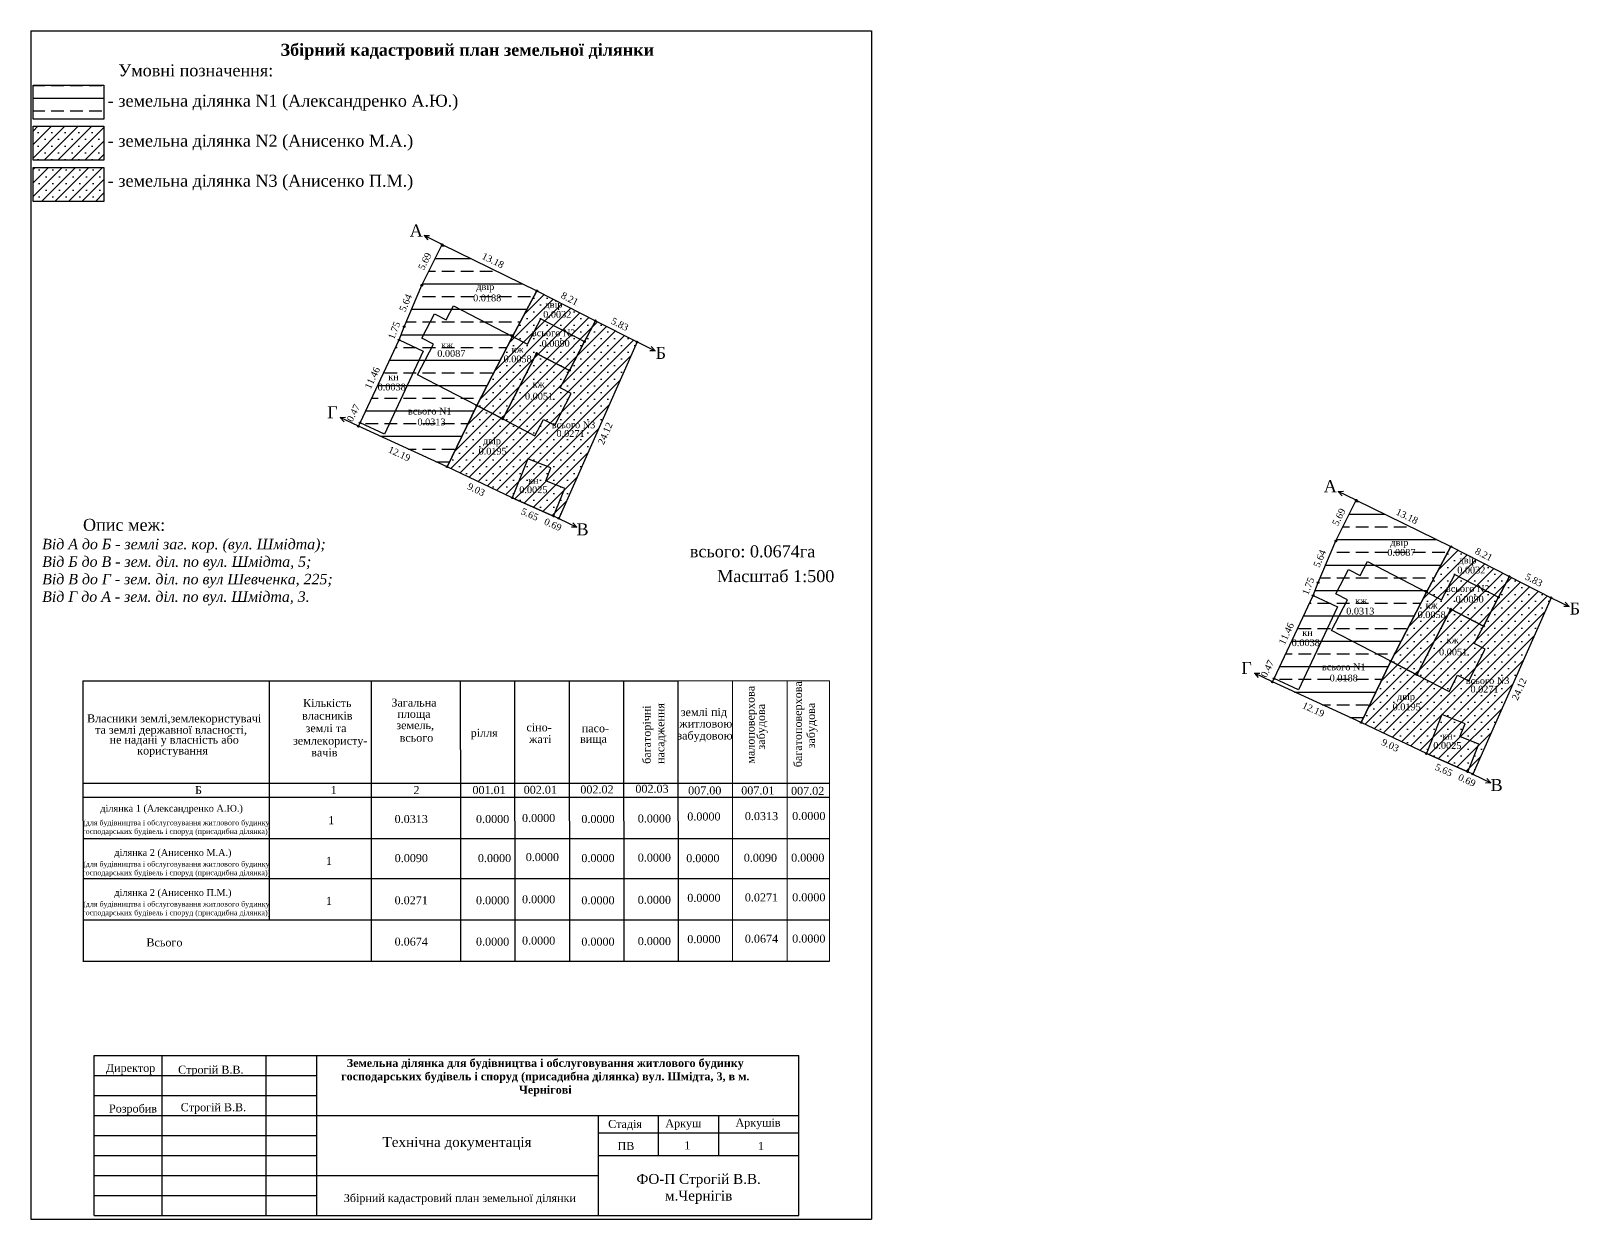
# Model space of a CAD drawing. Header units: millimetres. Extents: x 4212310 to 4215390, y 5701546 to 5702524.
# Drawn here: x 4212862.2 to 4213249, y 5701546 to 5701843 of the extents above; entities that cross this region are included whole.
import ezdxf
from ezdxf.enums import TextEntityAlignment as Align

# ---------------------------------------------------------------- set-up
doc = ezdxf.new("R2010")
doc.units = ezdxf.units.MM
for name, color, linetype in [('$PARCCEN', 1, 'Continuous'), ('20000', 7, 'Continuous'), ('D_Line1', 7, 'Continuous'), ('SC007', 7, 'Continuous'), ('межа', 7, 'Continuous')]:
    doc.layers.add(name, color=color, linetype=linetype)
doc.layers.add('КП', color=7, linetype='Continuous', lineweight=9)
doc.layers.add('ПВ', color=7, linetype='Continuous', lineweight=9)
doc.styles.add('grad', font='timesbd.ttf')
doc.styles.add('ROMANT', font='times.ttf')
doc.styles.get("Standard").update_dxf_attribs({"font": 'times.ttf'})
doc.styles.add('style1', font='times.ttf')
pattern_1 = [(45, (-228.3789, 63.9243), (-1.6837980227, 1.6837980227), []), (45, (-226.695, 63.9243), (-1.6837980227, 1.6837980227), [0, -2.38125])]

# ---------------------------------------------------------------- blocks, each defined once
blk = doc.blocks.new('SYMBOL20000')
at = {"layer": 'SC007'}
blk.add_circle((0, 0), 0.4, dxfattribs=at)

msp = doc.modelspace()

# ---------------------------------------------------------------- hatches: boundary and pattern name
at = {"layer": '$PARCCEN'}
h = msp.add_hatch(dxfattribs=at)
h.set_pattern_fill('BRASS', color=3, style=0)
h.set_pattern_definition([(0, (-3835.948, 6993.747), (0, 6.35), []), (0, (-3835.948, 6996.922), (0, 6.35), [3.175, -1.5875])])
h.paths.add_polyline_path([(4212862.77, 5701829.43), (4212862.77, 5701820.94), (4212880.48, 5701820.94), (4212880.48, 5701829.43)])
h = msp.add_hatch(dxfattribs=at)
h.set_pattern_fill('SACNCR', color=6, style=0)
h.set_pattern_definition([(45, (-3835.948, 6993.7472), (-1.6837980227, 1.6837980227), []), (45, (-3834.2642, 6993.7472), (-1.6837980227, 1.6837980227), [0, -2.38125])])
h.paths.add_polyline_path([(4212880.48, 5701810.64), (4212880.48, 5701819.13), (4212862.77, 5701819.13), (4212862.77, 5701810.64)])
h = msp.add_hatch(dxfattribs=at)
h.set_pattern_fill('SACNCR', color=2, style=0)
h.paths.add_polyline_path([(4212880.48, 5701800.33), (4212880.48, 5701808.82), (4212862.77, 5701808.82), (4212862.77, 5701800.33)])
h = msp.add_hatch(dxfattribs=at)
h.set_pattern_fill('BRASS', color=3, style=0)
h.set_pattern_definition([(0, (-228.379, 63.9243), (0, 6.35), []), (0, (-228.379, 67.0993), (0, 6.35), [3.175, -1.5875])])
h.paths.add_polyline_path([(4212964.97, 5701789.58), (4212988.64, 5701777.98), (4212982.55, 5701766.61), (4212973.61, 5701749.32), (4212966.21, 5701734.01), (4212944.05, 5701744.15), (4212944.47, 5701745), (4212954.22, 5701765.75), (4212955.48, 5701769.02), (4212959.9, 5701779.4)])
h.paths.add_polyline_path([(4212973.01, 5701777.09), (4212978.54, 5701777.09), (4212978.54, 5701780.49), (4212973.01, 5701780.49)], flags=24)
h.paths.add_polyline_path([(4212963.41, 5701761.04), (4212971.14, 5701761.04), (4212971.14, 5701763.62), (4212963.41, 5701763.62)], flags=24)
h.paths.add_polyline_path([(4212964.46, 5701763.32), (4212967.97, 5701763.32), (4212967.97, 5701765.01), (4212964.46, 5701765.01)], flags=24)
h.paths.add_polyline_path([(4212958.45, 5701743.91), (4212966.19, 5701743.91), (4212966.19, 5701746.5), (4212958.45, 5701746.5)], flags=24)
h.paths.add_polyline_path([(4212956.14, 5701746.61), (4212967.63, 5701746.61), (4212967.63, 5701749.19), (4212956.14, 5701749.19)], flags=24)
h.paths.add_polyline_path([(4212972.38, 5701774.91), (4212980.11, 5701774.91), (4212980.11, 5701777.49), (4212972.38, 5701777.49)], flags=24)
h.paths.add_polyline_path([(4212948.51, 5701752.64), (4212956.25, 5701752.64), (4212956.25, 5701755.22), (4212948.51, 5701755.22)], flags=24)
h.paths.add_polyline_path([(4212951.26, 5701755.35), (4212954.38, 5701755.35), (4212954.38, 5701757.05), (4212951.26, 5701757.05)], flags=24)
h = msp.add_hatch(dxfattribs=at)
h.set_pattern_fill('SACNCR', color=6, style=0)
h.set_pattern_definition(pattern_1)
h.paths.add_polyline_path([(4212988.64, 5701777.98), (4213003.27, 5701770.52), (4213000.54, 5701765.31), (4212996.81, 5701758.1), (4212988.6, 5701762.35), (4212980.12, 5701745.96), (4212973.61, 5701749.32), (4212982.55, 5701766.61)])
h.paths.add_polyline_path([(4212989.87, 5701770.81), (4212997.61, 5701770.81), (4212997.61, 5701773.39), (4212989.87, 5701773.39)], flags=24)
h.paths.add_polyline_path([(4212990.04, 5701772.66), (4212995.57, 5701772.66), (4212995.57, 5701776.07), (4212990.04, 5701776.07)], flags=24)
h.paths.add_polyline_path([(4212989.48, 5701763.53), (4212997.21, 5701763.53), (4212997.21, 5701766.11), (4212989.48, 5701766.11)], flags=24)
h.paths.add_polyline_path([(4212987.09, 5701766.18), (4212998.58, 5701766.18), (4212998.58, 5701768.77), (4212987.09, 5701768.77)], flags=24)
h.paths.add_polyline_path([(4212979.98, 5701759.66), (4212987.71, 5701759.66), (4212987.71, 5701762.24), (4212979.98, 5701762.24)], flags=24)
h.paths.add_polyline_path([(4212982.09, 5701762.22), (4212985.59, 5701762.22), (4212985.59, 5701763.91), (4212982.09, 5701763.91)], flags=24)
h = msp.add_hatch(dxfattribs=at)
h.set_pattern_fill('SACNCR', color=2, style=0)
h.set_pattern_definition(pattern_1)
h.paths.add_polyline_path([(4213003.27, 5701770.52), (4213013.67, 5701765.21), (4212994.1, 5701721.11), (4212992.84, 5701721.67), (4212982.51, 5701726.24), (4212966.21, 5701734.01), (4212973.61, 5701749.32), (4212980.12, 5701745.96), (4212988.6, 5701762.35), (4212996.81, 5701758.1), (4213000.54, 5701765.31)])
h.paths.add_polyline_path([(4212992.07, 5701743.19), (4213003.56, 5701743.19), (4213003.56, 5701745.77), (4212992.07, 5701745.77)], flags=24)
h.paths.add_polyline_path([(4212993.19, 5701741.03), (4213000.92, 5701741.03), (4213000.92, 5701743.61), (4212993.19, 5701743.61)], flags=24)
h.paths.add_polyline_path([(4212985.33, 5701750.33), (4212993.06, 5701750.33), (4212993.06, 5701752.92), (4212985.33, 5701752.92)], flags=24)
h.paths.add_polyline_path([(4212987.33, 5701753.53), (4212990.83, 5701753.53), (4212990.83, 5701755.23), (4212987.33, 5701755.23)], flags=24)
h.paths.add_polyline_path([(4212973.74, 5701736.6), (4212981.47, 5701736.6), (4212981.47, 5701739.18), (4212973.74, 5701739.18)], flags=24)
h.paths.add_polyline_path([(4212974.66, 5701738.55), (4212980.19, 5701738.55), (4212980.19, 5701741.95), (4212974.66, 5701741.95)], flags=24)
h.paths.add_polyline_path([(4212986.2, 5701729.51), (4212989.31, 5701729.51), (4212989.31, 5701731.21), (4212986.2, 5701731.21)], flags=24)
h.paths.add_polyline_path([(4212983.9, 5701726.95), (4212991.63, 5701726.95), (4212991.63, 5701729.54), (4212983.9, 5701729.54)], flags=24)
h = msp.add_hatch(dxfattribs=at)
h.set_pattern_fill('BRASS', color=3, style=0)
h.paths.add_polyline_path([(4213193.35, 5701725.66), (4213217.02, 5701714.06), (4213210.93, 5701702.69), (4213201.99, 5701685.4), (4213194.59, 5701670.08), (4213172.43, 5701680.23), (4213172.85, 5701681.07), (4213182.6, 5701701.83), (4213183.85, 5701705.09), (4213188.28, 5701715.47)])
h.paths.add_polyline_path([(4213201.39, 5701713.16), (4213206.92, 5701713.16), (4213206.92, 5701716.57), (4213201.39, 5701716.57)], flags=24)
h.paths.add_polyline_path([(4213200.79, 5701711.28), (4213208.52, 5701711.28), (4213208.52, 5701713.87), (4213200.79, 5701713.87)], flags=24)
h.paths.add_polyline_path([(4213192.84, 5701699.39), (4213196.35, 5701699.39), (4213196.35, 5701701.09), (4213192.84, 5701701.09)], flags=24)
h.paths.add_polyline_path([(4213190.52, 5701696.62), (4213198.25, 5701696.62), (4213198.25, 5701699.2), (4213190.52, 5701699.2)], flags=24)
h.paths.add_polyline_path([(4213184.52, 5701682.68), (4213196.01, 5701682.68), (4213196.01, 5701685.27), (4213184.52, 5701685.27)], flags=24)
h.paths.add_polyline_path([(4213186.4, 5701679.89), (4213194.13, 5701679.89), (4213194.13, 5701682.47), (4213186.4, 5701682.47)], flags=24)
h.paths.add_polyline_path([(4213176.89, 5701688.71), (4213184.62, 5701688.71), (4213184.62, 5701691.3), (4213176.89, 5701691.3)], flags=24)
h.paths.add_polyline_path([(4213179.64, 5701691.43), (4213182.76, 5701691.43), (4213182.76, 5701693.12), (4213179.64, 5701693.12)], flags=24)
h = msp.add_hatch(dxfattribs=at)
h.set_pattern_fill('SACNCR', color=6, style=0)
h.paths.add_polyline_path([(4213217.02, 5701714.06), (4213231.65, 5701706.59), (4213228.92, 5701701.39), (4213225.19, 5701694.18), (4213216.98, 5701698.43), (4213208.5, 5701682.03), (4213201.99, 5701685.4), (4213210.93, 5701702.69)])
h.paths.add_polyline_path([(4213218.25, 5701706.88), (4213225.98, 5701706.88), (4213225.98, 5701709.47), (4213218.25, 5701709.47)], flags=24)
h.paths.add_polyline_path([(4213218.42, 5701708.74), (4213223.95, 5701708.74), (4213223.95, 5701712.14), (4213218.42, 5701712.14)], flags=24)
h.paths.add_polyline_path([(4213217.86, 5701699.6), (4213225.59, 5701699.6), (4213225.59, 5701702.19), (4213217.86, 5701702.19)], flags=24)
h.paths.add_polyline_path([(4213215.47, 5701702.26), (4213226.96, 5701702.26), (4213226.96, 5701704.84), (4213215.47, 5701704.84)], flags=24)
h.paths.add_polyline_path([(4213208.36, 5701695.73), (4213216.09, 5701695.73), (4213216.09, 5701698.32), (4213208.36, 5701698.32)], flags=24)
h.paths.add_polyline_path([(4213210.47, 5701698.29), (4213213.97, 5701698.29), (4213213.97, 5701699.99), (4213210.47, 5701699.99)], flags=24)
h = msp.add_hatch(dxfattribs=at)
h.set_pattern_fill('SACNCR', color=2, style=0)
h.paths.add_polyline_path([(4213231.65, 5701706.59), (4213242.05, 5701701.29), (4213222.48, 5701657.19), (4213221.22, 5701657.75), (4213210.89, 5701662.32), (4213194.59, 5701670.08), (4213201.99, 5701685.4), (4213208.5, 5701682.03), (4213216.98, 5701698.43), (4213225.19, 5701694.18), (4213228.92, 5701701.39)])
h.paths.add_polyline_path([(4213220.45, 5701679.26), (4213231.94, 5701679.26), (4213231.94, 5701681.84), (4213220.45, 5701681.84)], flags=24)
h.paths.add_polyline_path([(4213221.57, 5701677.11), (4213229.3, 5701677.11), (4213229.3, 5701679.69), (4213221.57, 5701679.69)], flags=24)
h.paths.add_polyline_path([(4213213.71, 5701686.41), (4213221.44, 5701686.41), (4213221.44, 5701688.99), (4213213.71, 5701688.99)], flags=24)
h.paths.add_polyline_path([(4213215.71, 5701689.61), (4213219.21, 5701689.61), (4213219.21, 5701691.3), (4213215.71, 5701691.3)], flags=24)
h.paths.add_polyline_path([(4213202.12, 5701672.67), (4213209.85, 5701672.67), (4213209.85, 5701675.26), (4213202.12, 5701675.26)], flags=24)
h.paths.add_polyline_path([(4213203.04, 5701674.63), (4213208.57, 5701674.63), (4213208.57, 5701678.03), (4213203.04, 5701678.03)], flags=24)
h.paths.add_polyline_path([(4213214.58, 5701665.59), (4213217.69, 5701665.59), (4213217.69, 5701667.28), (4213214.58, 5701667.28)], flags=24)
h.paths.add_polyline_path([(4213212.28, 5701663.03), (4213220.01, 5701663.03), (4213220.01, 5701665.61), (4213212.28, 5701665.61)], flags=24)

# ---------------------------------------------------------------- linework, layer by layer
at = {"layer": '$PARCCEN', "color": 0, "linetype": 'ByBlock', "lineweight": -3}
msp.add_line((4212862.25, 5701545.96), (4213072.25, 5701545.96), dxfattribs=at)
at = {"layer": '$PARCCEN', "color": 0}
for points in [[(4212862.77, 5701829.43), (4212880.48, 5701829.43), (4212880.48, 5701820.94), (4212862.77, 5701820.94)], [(4212862.77, 5701819.13), (4212880.48, 5701819.13), (4212880.48, 5701810.64), (4212862.77, 5701810.64)], [(4212862.77, 5701808.82), (4212880.48, 5701808.82), (4212880.48, 5701800.33), (4212862.77, 5701800.33)]]:
    msp.add_lwpolyline(points, close=True, dxfattribs=at)
for p, q in [((4212960.46, 5701791.79), (4212961.79, 5701791.8)), ((4213018.18, 5701763), (4213016.85, 5701762.99)), ((4212939.54, 5701746.36), (4212940.87, 5701746.38)), ((4213188.84, 5701727.87), (4213190.17, 5701727.88)), ((4212998.61, 5701718.9), (4212997.28, 5701718.89)), ((4213246.56, 5701699.08), (4213245.23, 5701699.06)), ((4213167.92, 5701682.44), (4213169.25, 5701682.45)), ((4213226.99, 5701654.98), (4213225.66, 5701654.96))]:
    msp.add_line(p, q)
at = {"color": 0}
for p, q in [((4212964.97, 5701789.58), (4212960.46, 5701791.79)), ((4212960.46, 5701791.79), (4212961.44, 5701790.71)), ((4213013.67, 5701765.21), (4213018.18, 5701763)), ((4213018.18, 5701763), (4213017.19, 5701764.09)), ((4212939.54, 5701746.36), (4212940.52, 5701745.28)), ((4212944.05, 5701744.15), (4212939.54, 5701746.36)), ((4213188.84, 5701727.87), (4213189.82, 5701726.78)), ((4213193.35, 5701725.66), (4213188.84, 5701727.87)), ((4212994.1, 5701721.11), (4212998.61, 5701718.9)), ((4212998.61, 5701718.9), (4212997.63, 5701719.99)), ((4213242.05, 5701701.29), (4213246.56, 5701699.08)), ((4213246.56, 5701699.08), (4213245.57, 5701700.16)), ((4213172.43, 5701680.23), (4213167.92, 5701682.44)), ((4213167.92, 5701682.44), (4213168.9, 5701681.35)), ((4213222.48, 5701657.19), (4213226.99, 5701654.98)), ((4213226.99, 5701654.98), (4213226.01, 5701656.06))]:
    msp.add_line(p, q, dxfattribs=at)
at = {"color": 7, "linetype": 'Continuous'}
for p, q in [((4212875.23, 5701680.5), (4213023.9, 5701680.5)), ((4212875.23, 5701680.5), (4212875.25, 5701610.41)), ((4212921.8, 5701680.5), (4212921.8, 5701620.74)), ((4212947.29, 5701680.5), (4212947.29, 5701646.06)), ((4212969.5, 5701680.5), (4212969.54, 5701646.06)), ((4212983.1, 5701680.5), (4212983.18, 5701610.41)), ((4212996.7, 5701680.5), (4212996.78, 5701610.41)), ((4213010.3, 5701680.5), (4213010.38, 5701610.41)), ((4213023.9, 5701680.5), (4213023.98, 5701610.41)), ((4212875.24, 5701654.9), (4213061.75, 5701654.9)), ((4212875.24, 5701651.39), (4213061.75, 5701651.39)), ((4212947.29, 5701651.39), (4212947.29, 5701610.41)), ((4212969.54, 5701646.06), (4212969.58, 5701610.41))]:
    msp.add_line(p, q, dxfattribs=at)
at = {"linetype": 'Continuous'}
for p, q in [((4212875.24, 5701641.06), (4213061.75, 5701641.06)), ((4212875.25, 5701631.06), (4213061.75, 5701631.06)), ((4212875.24, 5701620.74), (4213061.75, 5701620.74)), ((4212875.24, 5701610.41), (4213061.75, 5701610.41))]:
    msp.add_line(p, q, dxfattribs=at)
for points in [[(4212973.61, 5701749.32, 0), (4212958.81, 5701756.97, 0), (4212962.81, 5701764.66, 0), (4212959.92, 5701766.16, 0), (4212963.07, 5701772.23, 0), (4212965.96, 5701770.73, 0), (4212967.79, 5701774.24, 0), (4212982.55, 5701766.61, 0), (4212973.61, 5701749.32, 0)], [(4212973.61, 5701749.32, 0), (4212980.12, 5701745.96, 0), (4212988.18, 5701741.78, 0), (4212990.29, 5701745.86, 0), (4212993.15, 5701744.38, 0), (4212997.24, 5701752.3, 0), (4212994.46, 5701753.74, 0), (4212996.81, 5701758.1, 0), (4213000.54, 5701765.31, 0), (4213003.27, 5701770.52, 0), (4213013.67, 5701765.21, 0), (4212994.1, 5701721.11, 0), (4212992.84, 5701721.67, 0), (4212995.64, 5701728.62, 0), (4212990.91, 5701730.52, 0), (4212992.18, 5701733.71, 0), (4212986.42, 5701736.01, 0), (4212982.51, 5701726.24, 0), (4212966.21, 5701734.01, 0), (4212973.61, 5701749.32, 0)], [(4212986.33, 5701764.66, 0), (4212989.6, 5701770.98, 0), (4213000.54, 5701765.31, 0), (4212996.81, 5701758.1, 0), (4212988.6, 5701762.35, 0), (4212980.12, 5701745.96, 0), (4212973.61, 5701749.32, 0), (4212982.55, 5701766.61, 0), (4212986.33, 5701764.66, 0)], [(4212944.47, 5701745, 0), (4212954.22, 5701765.75, 0), (4212960.28, 5701762.9, 0), (4212950.54, 5701742.15, 0), (4212944.47, 5701745, 0)], [(4212988.6, 5701762.35, 0), (4212980.12, 5701745.96, 0), (4212988.18, 5701741.78, 0), (4212990.29, 5701745.86, 0), (4212993.15, 5701744.38, 0), (4212997.24, 5701752.3, 0), (4212994.46, 5701753.74, 0), (4212996.81, 5701758.1, 0), (4212988.6, 5701762.35, 0)], [(4212992.84, 5701721.67, 0), (4212995.64, 5701728.62, 0), (4212990.91, 5701730.52, 0), (4212992.18, 5701733.71, 0), (4212986.42, 5701736.01, 0), (4212982.51, 5701726.24, 0), (4212992.84, 5701721.67, 0)], [(4213201.99, 5701685.4, 0), (4213187.19, 5701693.05, 0), (4213191.19, 5701700.73, 0), (4213188.29, 5701702.24, 0), (4213191.45, 5701708.31, 0), (4213194.34, 5701706.8, 0), (4213196.17, 5701710.32, 0), (4213210.93, 5701702.69, 0), (4213201.99, 5701685.4, 0)], [(4213201.99, 5701685.4, 0), (4213208.5, 5701682.03, 0), (4213216.56, 5701677.86, 0), (4213218.67, 5701681.93, 0), (4213221.52, 5701680.46, 0), (4213225.62, 5701688.38, 0), (4213222.84, 5701689.82, 0), (4213225.19, 5701694.18, 0), (4213228.92, 5701701.39, 0), (4213231.65, 5701706.59, 0), (4213242.05, 5701701.29, 0), (4213222.48, 5701657.19, 0), (4213221.22, 5701657.75, 0), (4213224.02, 5701664.7, 0), (4213219.29, 5701666.59, 0), (4213220.56, 5701669.78, 0), (4213214.8, 5701672.08, 0), (4213210.89, 5701662.32, 0), (4213194.59, 5701670.08, 0), (4213201.99, 5701685.4, 0)], [(4213214.71, 5701700.73, 0), (4213217.97, 5701707.05, 0), (4213228.92, 5701701.39, 0), (4213225.19, 5701694.18, 0), (4213216.98, 5701698.43, 0), (4213208.5, 5701682.03, 0), (4213201.99, 5701685.4, 0), (4213210.93, 5701702.69, 0), (4213214.71, 5701700.73, 0)], [(4213172.85, 5701681.07, 0), (4213182.6, 5701701.83, 0), (4213188.66, 5701698.98, 0), (4213178.92, 5701678.23, 0), (4213172.85, 5701681.07, 0)], [(4213216.98, 5701698.43, 0), (4213208.5, 5701682.03, 0), (4213216.56, 5701677.86, 0), (4213218.67, 5701681.93, 0), (4213221.52, 5701680.46, 0), (4213225.62, 5701688.38, 0), (4213222.84, 5701689.82, 0), (4213225.19, 5701694.18, 0), (4213216.98, 5701698.43, 0)], [(4213221.22, 5701657.75, 0), (4213224.02, 5701664.7, 0), (4213219.29, 5701666.59, 0), (4213220.56, 5701669.78, 0), (4213214.8, 5701672.08, 0), (4213210.89, 5701662.32, 0), (4213221.22, 5701657.75, 0)]]:
    msp.add_polyline3d(points, close=True)
at = {"layer": '20000'}
for points in [[(4212964.97, 5701789.58, 0), (4212988.64, 5701777.98, 0), (4212982.55, 5701766.61, 0), (4212973.61, 5701749.32, 0), (4212966.21, 5701734.01, 0), (4212944.05, 5701744.15, 0), (4212944.47, 5701745, 0), (4212954.22, 5701765.75, 0), (4212955.48, 5701769.02, 0), (4212959.9, 5701779.4, 0), (4212964.97, 5701789.58, 0)], [(4212964.97, 5701789.58, 0), (4212988.64, 5701777.98, 0), (4213003.27, 5701770.52, 0), (4213013.67, 5701765.21, 0), (4212994.1, 5701721.11, 0), (4212992.84, 5701721.67, 0), (4212982.51, 5701726.24, 0), (4212966.21, 5701734.01, 0), (4212944.05, 5701744.15, 0), (4212944.47, 5701745, 0), (4212954.22, 5701765.75, 0), (4212955.48, 5701769.02, 0), (4212959.9, 5701779.4, 0), (4212964.97, 5701789.58, 0)], [(4212988.64, 5701777.98, 0), (4213003.27, 5701770.52, 0), (4213000.54, 5701765.31, 0), (4212996.81, 5701758.1, 0), (4212988.6, 5701762.35, 0), (4212980.12, 5701745.96, 0), (4212973.61, 5701749.32, 0), (4212982.55, 5701766.61, 0), (4212988.64, 5701777.98, 0)], [(4213003.27, 5701770.52, 0), (4213013.67, 5701765.21, 0), (4212994.1, 5701721.11, 0), (4212992.84, 5701721.67, 0), (4212982.51, 5701726.24, 0), (4212966.21, 5701734.01, 0), (4212973.61, 5701749.32, 0), (4212980.12, 5701745.96, 0), (4212988.6, 5701762.35, 0), (4212996.81, 5701758.1, 0), (4213000.54, 5701765.31, 0), (4213003.27, 5701770.52, 0)], [(4213193.35, 5701725.66, 0), (4213217.02, 5701714.06, 0), (4213231.65, 5701706.59, 0), (4213242.05, 5701701.29, 0), (4213222.48, 5701657.19, 0), (4213221.22, 5701657.75, 0), (4213210.89, 5701662.32, 0), (4213194.59, 5701670.08, 0), (4213172.43, 5701680.23, 0), (4213172.85, 5701681.07, 0), (4213182.6, 5701701.83, 0), (4213183.85, 5701705.09, 0), (4213188.28, 5701715.47, 0), (4213193.35, 5701725.66, 0)], [(4213193.35, 5701725.66, 0), (4213217.02, 5701714.06, 0), (4213210.93, 5701702.69, 0), (4213201.99, 5701685.4, 0), (4213194.59, 5701670.08, 0), (4213172.43, 5701680.23, 0), (4213172.85, 5701681.07, 0), (4213182.6, 5701701.83, 0), (4213183.85, 5701705.09, 0), (4213188.28, 5701715.47, 0), (4213193.35, 5701725.66, 0)], [(4213217.02, 5701714.06, 0), (4213231.65, 5701706.59, 0), (4213228.92, 5701701.39, 0), (4213225.19, 5701694.18, 0), (4213216.98, 5701698.43, 0), (4213208.5, 5701682.03, 0), (4213201.99, 5701685.4, 0), (4213210.93, 5701702.69, 0), (4213217.02, 5701714.06, 0)], [(4213231.65, 5701706.59, 0), (4213242.05, 5701701.29, 0), (4213222.48, 5701657.19, 0), (4213221.22, 5701657.75, 0), (4213210.89, 5701662.32, 0), (4213194.59, 5701670.08, 0), (4213201.99, 5701685.4, 0), (4213208.5, 5701682.03, 0), (4213216.98, 5701698.43, 0), (4213225.19, 5701694.18, 0), (4213228.92, 5701701.39, 0), (4213231.65, 5701706.59, 0)]]:
    msp.add_polyline3d(points, close=True, dxfattribs=at)
at = {"layer": 'D_Line1'}
msp.add_line((4212933.69, 5701556.87), (4213004.08, 5701556.87), dxfattribs=at)
at = {"layer": 'межа'}
for p, q in [((4212862.25, 5701842.96), (4213072.25, 5701842.96)), ((4212862.25, 5701842.96), (4212862.25, 5701545.96)), ((4213072.25, 5701842.96), (4213072.25, 5701545.96)), ((4212878.03, 5701586.87), (4212933.69, 5701586.87)), ((4212878.03, 5701546.87), (4212878.03, 5701586.87)), ((4212895.03, 5701546.87), (4212895.03, 5701586.87)), ((4212921.03, 5701546.87), (4212921.03, 5701586.87)), ((4212933.69, 5701586.87), (4213054.08, 5701586.87)), ((4212933.69, 5701581.87), (4212933.69, 5701586.87)), ((4213054.08, 5701546.87), (4213054.08, 5701586.87)), ((4212878.03, 5701581.87), (4212933.69, 5701581.87)), ((4212933.69, 5701576.87), (4212933.69, 5701581.87)), ((4212878.03, 5701576.87), (4212933.69, 5701576.87)), ((4212933.69, 5701571.87), (4212933.69, 5701576.87)), ((4212878.03, 5701571.87), (4212933.69, 5701571.87)), ((4212933.69, 5701571.87), (4213004.08, 5701571.87)), ((4212933.69, 5701566.87), (4212933.69, 5701571.87)), ((4213004.08, 5701571.87), (4213054.08, 5701571.87)), ((4213004.08, 5701546.87), (4213004.08, 5701571.87)), ((4213019.08, 5701561.87), (4213019.08, 5701571.87)), ((4213034.08, 5701561.87), (4213034.08, 5701571.87)), ((4212878.03, 5701566.87), (4212933.69, 5701566.87)), ((4212933.69, 5701561.87), (4212933.69, 5701566.87)), ((4213003.99, 5701567.5), (4213053.99, 5701567.5)), ((4212878.03, 5701561.87), (4212933.69, 5701561.87)), ((4212933.69, 5701556.87), (4212933.69, 5701561.87)), ((4213004.08, 5701561.87), (4213054.08, 5701561.87)), ((4212878.03, 5701556.87), (4212933.69, 5701556.87)), ((4212933.69, 5701551.87), (4212933.69, 5701556.87)), ((4212878.03, 5701551.87), (4212933.69, 5701551.87)), ((4212933.69, 5701546.87), (4212933.69, 5701551.87)), ((4212878.03, 5701546.87), (4213054.08, 5701546.87))]:
    msp.add_line(p, q, dxfattribs=at)
at = {"layer": 'межа', "color": 0, "linetype": 'ByBlock', "lineweight": 18}
for p, q in [((4213061.75, 5701680.5), (4213023.9, 5701680.5)), ((4213037.54, 5701669.21), (4213037.54, 5701680.5)), ((4213051.19, 5701680.5), (4213051.19, 5701659.03)), ((4213061.75, 5701610.41), (4213061.75, 5701680.5)), ((4213037.54, 5701659.03), (4213037.54, 5701669.21)), ((4213051.19, 5701659.03), (4213051.19, 5701665.89)), ((4213037.54, 5701656.66), (4213037.54, 5701659.03)), ((4213051.19, 5701659.03), (4213051.19, 5701656.66)), ((4213037.54, 5701610.41), (4213037.54, 5701656.66))]:
    msp.add_line(p, q, dxfattribs=at)
msp.add_lwpolyline([(4213051.19, 5701656.66), (4213051.19, 5701642.25), (4213051.19, 5701610.41)], dxfattribs=at)

# ---------------------------------------------------------------- block references
at = {"layer": '20000', "xscale": 0.5, "yscale": 0.5, "zscale": 0.5}
for p in [(4212964.97, 5701789.58), (4212964.97, 5701789.58), (4212964.97, 5701789.58), (4212964.97, 5701789.58), (4212959.9, 5701779.4), (4212959.9, 5701779.4), (4212988.64, 5701777.98), (4212988.64, 5701777.98), (4212988.64, 5701777.98), (4212988.64, 5701777.98), (4213003.27, 5701770.52), (4213003.27, 5701770.52), (4213003.27, 5701770.52), (4213003.27, 5701770.52), (4212955.48, 5701769.02), (4212955.48, 5701769.02), (4212982.55, 5701766.61), (4212982.55, 5701766.61), (4212954.22, 5701765.75), (4212954.22, 5701765.75), (4212988.6, 5701762.35), (4212988.6, 5701762.35), (4213000.54, 5701765.31), (4213000.54, 5701765.31), (4213013.67, 5701765.21), (4213013.67, 5701765.21), (4212996.81, 5701758.1), (4212996.81, 5701758.1), (4212973.61, 5701749.32), (4212973.61, 5701749.32), (4212973.61, 5701749.32), (4212944.05, 5701744.15), (4212944.05, 5701744.15), (4212944.47, 5701745), (4212944.47, 5701745), (4212980.12, 5701745.96), (4212980.12, 5701745.96), (4212966.21, 5701734.01), (4212966.21, 5701734.01), (4212966.21, 5701734.01), (4212982.51, 5701726.24), (4212982.51, 5701726.24), (4213193.35, 5701725.66), (4213193.35, 5701725.66), (4213193.35, 5701725.66), (4213193.35, 5701725.66), (4212992.84, 5701721.67), (4212992.84, 5701721.67), (4212994.1, 5701721.11), (4212994.1, 5701721.11), (4213188.28, 5701715.47), (4213188.28, 5701715.47), (4213217.02, 5701714.06), (4213217.02, 5701714.06), (4213217.02, 5701714.06), (4213217.02, 5701714.06), (4213183.85, 5701705.09), (4213183.85, 5701705.09), (4213231.65, 5701706.59), (4213231.65, 5701706.59), (4213231.65, 5701706.59), (4213231.65, 5701706.59), (4213182.6, 5701701.83), (4213182.6, 5701701.83), (4213210.93, 5701702.69), (4213210.93, 5701702.69), (4213228.92, 5701701.39), (4213228.92, 5701701.39), (4213242.05, 5701701.29), (4213242.05, 5701701.29), (4213216.98, 5701698.43), (4213216.98, 5701698.43), (4213225.19, 5701694.18), (4213225.19, 5701694.18), (4213201.99, 5701685.4), (4213201.99, 5701685.4), (4213201.99, 5701685.4), (4213172.85, 5701681.07), (4213172.85, 5701681.07), (4213208.5, 5701682.03), (4213208.5, 5701682.03), (4213172.43, 5701680.23), (4213172.43, 5701680.23), (4213194.59, 5701670.08), (4213194.59, 5701670.08), (4213194.59, 5701670.08), (4213210.89, 5701662.32), (4213210.89, 5701662.32), (4213221.22, 5701657.75), (4213221.22, 5701657.75), (4213222.48, 5701657.19), (4213222.48, 5701657.19)]:
    msp.add_blockref('SYMBOL20000', p, dxfattribs=at)

# ---------------------------------------------------------------- texts
at = {"style": 'ROMANT'}
for s, p in [('А', (4212958.51, 5701793.07)), ('Б', (4213019.63, 5701762.48)), ('Г', (4212937.59, 5701747.64)), ('А', (4213186.89, 5701729.15)), ('В', (4213000.06, 5701718.38)), ('Б', (4213248, 5701698.56)), ('Г', (4213165.97, 5701683.72)), ('В', (4213228.44, 5701654.46))]:
    msp.add_text(s, height=3, dxfattribs=at).set_placement(p, align=Align.MIDDLE_CENTER)
for s, p in [('двір', (4212975.77, 5701779.04)), ('0.0188', (4212976.24, 5701776.22)), ('двір', (4212992.8, 5701774.61)), ('0.0032', (4212993.74, 5701772.12)), ('всього N2', (4212992.84, 5701767.49)), ('0.0087', (4212967.28, 5701762.35)), ('кж', (4212966.22, 5701764.45)), ('кж', (4212983.84, 5701763.35)), ('0.0058', (4212983.84, 5701760.97)), ('0.0038', (4212952.38, 5701753.95)), ('кн', (4212952.82, 5701756.48)), ('кж', (4212989.08, 5701754.66)), ('0.0051', (4212989.2, 5701751.65)), ('всього N1', (4212961.89, 5701747.92)), ('всього N3', (4212997.81, 5701744.5)), ('двір', (4212977.43, 5701740.5)), ('0.0195', (4212977.6, 5701737.91)), ('0.0025', (4212987.77, 5701728.27)), ('кн', (4212987.75, 5701730.64)), ('двір', (4213204.15, 5701715.11)), ('0.0087', (4213204.66, 5701712.6)), ('0.0032', (4213222.12, 5701708.2)), ('двір', (4213221.18, 5701710.69)), ('всього N2', (4213221.22, 5701703.57)), ('кж', (4213194.6, 5701700.52)), ('0.0058', (4213212.22, 5701697.04)), ('кж', (4213212.22, 5701699.42)), ('кн', (4213181.2, 5701692.56)), ('0.0038', (4213180.76, 5701690.03)), ('кж', (4213217.46, 5701690.74)), ('всього N1', (4213190.26, 5701683.99)), ('0.0051', (4213217.58, 5701687.72)), ('0.0188', (4213190.26, 5701681.2)), ('всього N3', (4213226.19, 5701680.57)), ('двір', (4213205.81, 5701676.57)), ('0.0195', (4213205.98, 5701673.99)), ('кн', (4213216.13, 5701666.72)), ('0.0025', (4213216.14, 5701664.34))]:
    msp.add_text(s, height=1.692).set_placement(p, align=Align.MIDDLE_CENTER)
for s, height, p in [('Кількість', 2, (4212936.29, 5701673.95)), ('Загальна', 2, (4212957.94, 5701674.06)), ('Власники землі,землекористувачі ', 2, (4212898.41, 5701670.11)), ('та землі державної власності,', 2, (4212897.26, 5701667.27)), ('власників', 2, (4212936.29, 5701670.81)), ('землі та', 2, (4212935.97, 5701667.68)), ('земель,', 2, (4212958.25, 5701668.42)), ('площа', 2, (4212957.94, 5701671.24)), ('сіно-', 2, (4212989.21, 5701667.89)), ('не надані у власність або ', 2, (4212898.41, 5701664.79)), ('землекористу-', 2, (4212937.02, 5701664.55)), ('всього', 2, (4212958.57, 5701665.28)), ('рiлля', 2, (4212975.49, 5701666.51)), ('жаті', 2, (4212989.49, 5701664.93)), ('вища', 2, (4213002.8, 5701665)), ('пасо-', 2, (4213003.28, 5701667.66)), ('  користування', 2, (4212896.87, 5701662.08)), ('вачів', 2, (4212935.55, 5701661.59)), ('Б', 2, (4212904.11, 5701652.19)), ('1', 2, (4212937.85, 5701652.19)), ('2', 2, (4212958.57, 5701652.19)), ('001.01', 2, (4212976.71, 5701652.2)), ('002.01', 2, (4212989.51, 5701652.26)), ('002.02', 2, (4213003.67, 5701652.35)), ('002.03', 2, (4213017.42, 5701652.52)), ('ділянка 1 (Александренко А.Ю.)', 1.694, (4212897.39, 5701647.8)), ('1', 2, (4212937.26, 5701644.67)), ('0.0313', 2, (4212957.26, 5701644.96)), ('0.0000', 2, (4212977.59, 5701644.96)), ('0.0000', 2, (4212989.09, 5701645.21)), ('0.0000', 2, (4213003.92, 5701644.96)), ('0.0000', 2, (4213018.01, 5701645.09)), ('ділянка 2 (Анисенко М.А.)', 1.694, (4212897.71, 5701636.74)), ('1', 2, (4212936.7, 5701634.49)), ('0.0090', 2, (4212957.28, 5701635.19)), ('0.0000', 2, (4212978.07, 5701635.19)), ('0.0000', 2, (4212990.03, 5701635.44)), ('0.0000', 2, (4213003.92, 5701635.19)), ('0.0000', 2, (4213018.01, 5701635.31)), ('ділянка 2 (Анисенко П.М.)', 1.694, (4212897.72, 5701626.74)), ('0.0000', 2, (4212989.09, 5701624.89)), ('0.0000', 2, (4213018.01, 5701624.76)), ('1', 2, (4212936.7, 5701624.49)), ('0.0271', 2, (4212957.26, 5701624.64)), ('0.0000', 2, (4212977.59, 5701624.64)), ('0.0000', 2, (4213003.92, 5701624.64)), ('Всього', 2, (4212895.6, 5701614.11)), ('0.0674', 2, (4212957.26, 5701614.31)), ('0.0000', 2, (4212977.59, 5701614.31)), ('0.0000', 2, (4212989.09, 5701614.56)), ('0.0000', 2, (4213003.92, 5701614.31)), ('0.0000', 2, (4213018.01, 5701614.44))]:
    msp.add_text(s, height=height).set_placement(p, align=Align.CENTER)
for s, p in [('багаторічні', (4213017.11, 5701667.06)), ('насадження', (4213020.51, 5701667.33))]:
    msp.add_text(s, height=2, rotation=90).set_placement(p, align=Align.CENTER)
at = {"color": 0, "ltscale": 0.3, "char_height": 3}
for s, insert, width, attachment_point, style in [('{\\fTimes New Roman|b1|i0|c204|p18;Збірний кадастровий план земельної ділянки}', (4212971.27, 5701839.74), 200, 2, 'grad'), ('{\\fTimes New Roman|b0|i0|c204|p18;Умовні позначення:}', (4212884.09, 5701834.61), 115.6585, 1, 'ROMANT'), ('{\\fTimes New Roman|b0|i0|c204|p18;- земельна ділянка \\fTimes New Roman|b0|i0|c0|p18;N\\fTimes New Roman|b0|i0|c204|p18;1 (Александренко А.Ю.)\\P\\P\\fTimes New Roman|b0|i0|c204|p34;- земельна ділянка \\fTimes New Roman|b0|i0|c0|p34;N\\fTimes New Roman|b0|i0|c204|p34;2 (Анисенко М.А.)\\P\\P- земельна ділянка \\fTimes New Roman|b0|i0|c0|p34;N3\\fTimes New Roman|b0|i0|c204|p34; (Анисенко П.М.)}', (4212881.43, 5701827.02), 200, 1, 'ROMANT'), ('{\\fTimes New Roman|b0|i0|c204|p18;         Опис меж:\\P\\fTimes New Roman|b0|i1|c204|p34;\\H0.875x;Від А до Б - землі заг. кор. (вул. Шмідта);\\PВід Б до В - зем. діл. по вул. Шмідта, 5;\\PВід В до Г - зем. діл. по вул Шевченка, 225;\\PВід Г до А - зем. діл. по вул. Шмідта, 3.}', (4212865.05, 5701721), 150, 1, 'ROMANT')]:
    msp.add_mtext(s, dxfattribs=dict(at, insert=insert, width=width, attachment_point=attachment_point, style=style))
at = {"ltscale": 0.3, "attachment_point": 2, "style": 'grad'}
for s, insert, char_height, width in [('\\P{\\fTimes New Roman|b0|i0|c204|p18;(для будівництва і обслуговування житлового будинку \\Pгосподарських будівель і споруд (присадибна ділянка))}', (4212898.57, 5701647.86), 1.3, 60), ('\\P{\\fTimes New Roman|b0|i0|c204|p18;(для будівництва і обслуговування житлового будинку \\Pгосподарських будівель і споруд (присадибна ділянка))}', (4212898.57, 5701637.53), 1.3, 60), ('\\P{\\fTimes New Roman|b0|i0|c204|p18;(для будівництва і обслуговування житлового будинку \\Pгосподарських будівель і споруд (присадибна ділянка))}', (4212898.58, 5701627.53), 1.3, 60), ('{\\fTimes New Roman|b1|i0|c204|p18;Земельна ділянка для будівництва і обслуговування житлового будинку господарських будівель і споруд (присадибна ділянка) вул. Шмідта, 3, в м. Чернігові}', (4212990.75, 5701585.97), 2, 110)]:
    msp.add_mtext(s, dxfattribs=dict(at, insert=insert, char_height=char_height, width=width))
at = {"layer": '20000'}
for s, rotation, p in [('5.69', 63.5, (4212960.64, 5701785.38)), ('13.18', 333.9, (4212977.68, 5701785.58)), ('8.21', 333, (4212996.86, 5701776.03)), ('5.64', 66.9, (4212955.85, 5701774.99)), ('1.75', 69, (4212952.98, 5701768.1)), ('5.83', 333, (4213009.38, 5701769.65)), ('11.46', 64.8, (4212947.54, 5701756.22)), ('0.47', 63.4, (4212942.78, 5701747.45)), ('24.12', 66.1, (4213005.72, 5701742.35)), ('12.19', 335.4, (4212954.3, 5701737.26)), ('9.03', 334.5, (4212973.5, 5701728.32)), ('5.65', 336.1, (4212986.87, 5701722.13)), ('5.69', 63.5, (4213189.02, 5701721.46)), ('0.69', 336.1, (4212992.66, 5701719.56)), ('13.18', 333.9, (4213206.06, 5701721.65)), ('5.64', 66.9, (4213184.23, 5701711.07)), ('8.21', 333, (4213225.24, 5701712.11)), ('1.75', 69, (4213181.36, 5701704.18)), ('5.83', 333, (4213237.76, 5701705.72)), ('11.46', 64.8, (4213175.91, 5701692.3)), ('0.47', 63.4, (4213171.16, 5701683.53)), ('24.12', 66.1, (4213234.09, 5701678.43)), ('12.19', 335.4, (4213182.68, 5701673.34)), ('9.03', 334.5, (4213201.88, 5701664.4)), ('5.65', 336.1, (4213215.25, 5701658.21)), ('0.69', 336.1, (4213221.04, 5701655.64))]:
    msp.add_text(s, height=1.692, rotation=rotation, dxfattribs=at).set_placement(p, align=Align.MIDDLE_CENTER)
for s, p in [('0.0090', (4212993.35, 5701764.84)), ('0.0313', (4212962.32, 5701745.22)), ('0.0271', (4212997.06, 5701742.34)), ('0.0090', (4213221.72, 5701700.91)), ('0.0313', (4213194.38, 5701697.93)), ('0.0271', (4213225.43, 5701678.42))]:
    msp.add_text(s, height=1.692, dxfattribs=at).set_placement(p, align=Align.MIDDLE_CENTER)
at = {"layer": 'D_Line1', "color": 0, "linetype": 'ByBlock', "lineweight": 18, "style": 'style1'}
for s, p in [('007.00', (4213030.6, 5701653.09)), ('007.01', (4213043.87, 5701653.09)), ('007.02', (4213056.31, 5701653)), ('0.0000', (4213030.39, 5701646.59)), ('0.0313', (4213044.77, 5701646.69)), ('0.0000', (4213056.6, 5701646.72)), ('0.0000', (4213030.13, 5701636.17)), ('0.0090', (4213044.51, 5701636.27)), ('0.0000', (4213056.34, 5701636.3)), ('0.0000', (4213030.39, 5701626.26)), ('0.0271', (4213044.77, 5701626.36)), ('0.0000', (4213056.6, 5701626.4)), ('0.0000', (4213030.39, 5701615.94)), ('0.0674', (4213044.77, 5701616.04)), ('0.0000', (4213056.6, 5701616.07))]:
    msp.add_text(s, height=2, dxfattribs=at).set_placement(p, align=Align.MIDDLE_CENTER)
at = {"layer": 'КП', "insert": (4212968.71, 5701564.81), "char_height": 2.5, "width": 70, "attachment_point": 5}
msp.add_mtext('{\\fTimes New Roman|b0|i0|c204|p34;Технічна документація}', dxfattribs=at)
at = {"layer": 'межа', "color": 0}
for s, style, p in [('всього: 0.0674га', 'ROMANT', (4213026.88, 5701711.37)), ('Масштаб 1:500', 'style1', (4213033.69, 5701705.18))]:
    msp.add_text(s, height=3, dxfattribs=dict(at, style=style)).set_placement(p)
at = {"layer": 'межа', "color": 0, "lineweight": 18, "style": 'style1'}
for s, p in [('малоповерхова', (4213043.04, 5701669.51)), ('багатоповерхова', (4213054.86, 5701669.66)), ('забудова', (4213045.65, 5701669.03)), ('забудова', (4213058.13, 5701669.33))]:
    msp.add_text(s, height=2, rotation=90, dxfattribs=at).set_placement(p, align=Align.CENTER)
for s, p in [('землі під ', (4213030.76, 5701671.69)), ('житловою', (4213030.87, 5701668.82)), ('забудовою', (4213030.65, 5701665.83))]:
    msp.add_text(s, height=2, dxfattribs=at).set_placement(p, align=Align.CENTER)
at = {"layer": 'межа'}
for s, style, p in [('Директор', 'style1', (4212880.97, 5701582.74, -2.38)), ('Строгій В.В.', 'style1', (4212899.01, 5701582.3, -2.38)), ('Розробив', 'style1', (4212881.74, 5701572.59, -2.38)), ('Строгій В.В.', 'style1', (4212899.66, 5701572.91, -2.38)), ('Стадія', 'style1', (4213006.46, 5701568.74, -2.38)), ('Аркуш', 'style1', (4213020.75, 5701568.91, -2.38)), ('Аркушів', 'style1', (4213038.28, 5701569.08, -2.38)), ('ПВ', 'style1', (4213008.81, 5701563.22, -2.38)), ('1', 'style1', (4213025.49, 5701563.39, -2.38)), ('1', 'style1', (4213043.87, 5701563.22, -2.38)), ('Збірний кадастровий план земельної ділянки', 'ROMANT', (4212940.41, 5701550.21, -2.38))]:
    msp.add_text(s, height=2, dxfattribs=dict(at, style=style)).set_placement(p)
at = {"layer": 'ПВ', "insert": (4213029.07, 5701553.5), "char_height": 2.5, "width": 50, "attachment_point": 5}
msp.add_mtext('{\\fTimes New Roman|b0|i0|c204|p34;ФО-П Строгій В.В.\\Pм.Чернігів}', dxfattribs=at)

doc.saveas('drawing.dxf')
